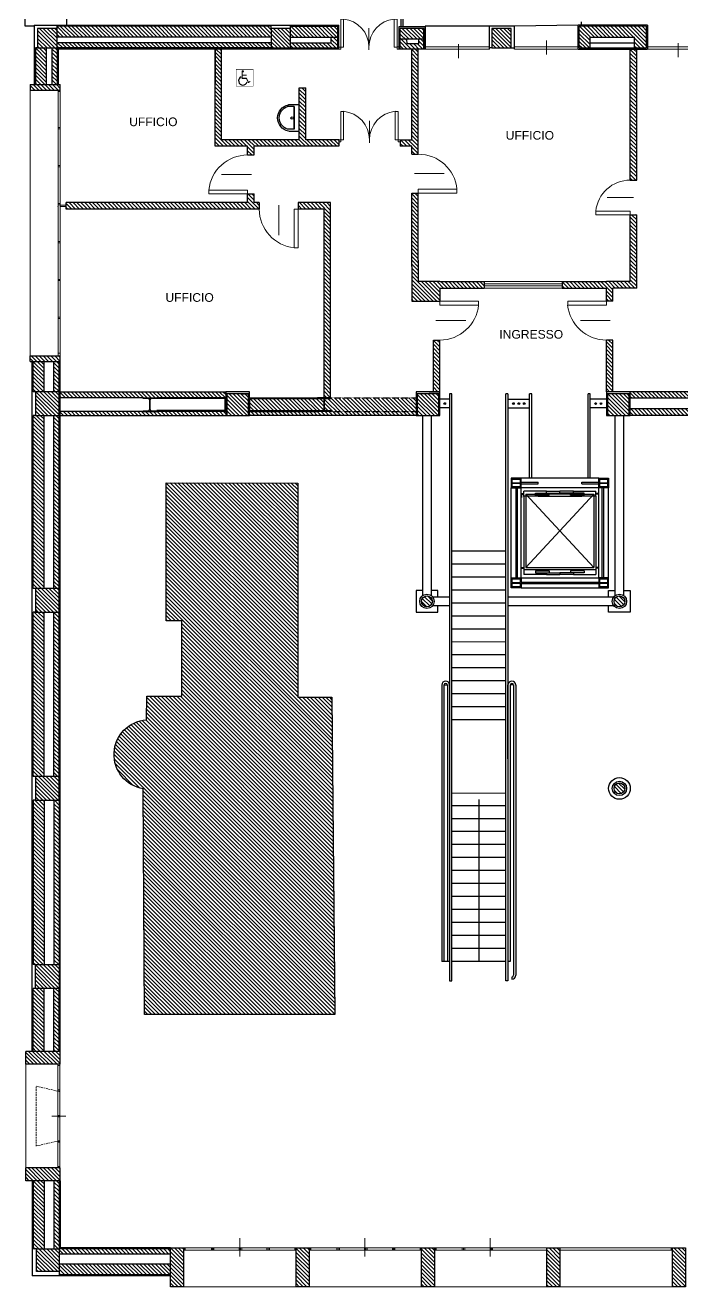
# Model space of a CAD drawing. Header units: millimetres. Extents: x 1559 to 64046, y 1991 to 89352.
# Drawn here: x 1559 to 30999, y 1991 to 58591 of the extents above; entities that cross this region are included whole.
import ezdxf

# ---------------------------------------------------------------- set-up
doc = ezdxf.new("R2010")
doc.units = ezdxf.units.MM
for name, pattern in [('DASHED', [0.75, 0.5, -0.25]), ('HIDDEN', [0.375, 0.25, -0.125]), ('TRATTEGGIATA', [0.75, 0.5, -0.25])]:
    doc.linetypes.add(name, pattern=pattern)
for name, color, linetype in [('ARREDI', 8, 'Continuous'), ('PIANTA', 7, 'Continuous'), ('RETINI', 8, 'Continuous'), ('SCALE_ASCENSORI', 2, 'Continuous'), ('TESTO', 7, 'Continuous')]:
    doc.layers.add(name, color=color, linetype=linetype)
doc.layers.add('infissi', color=4, linetype='Continuous', lineweight=13)
doc.styles.get("Standard").update_dxf_attribs({"font": 'Arial.ttf'})

# ---------------------------------------------------------------- blocks, each defined once
blk = doc.blocks.new('PORTA')
at = {"layer": 'infissi'}
for p, q in [((-5427.1, 11431.3), (-5427.1, 11392.9)), ((-5477.1, 11426.3), (-5477.1, 11376.6)), ((-5472.1, 11426.3), (-5477.1, 11426.3)), ((-5472.1, 11426.3), (-5472.1, 11376.6)), ((-5382.1, 11426.3), (-5382.1, 11376.6)), ((-5377.1, 11426.3), (-5382.1, 11426.3)), ((-5377.1, 11426.3), (-5377.1, 11376.6)), ((-5472.1, 11376.6), (-5477.1, 11376.6)), ((-5382.1, 11376.6), (-5377.1, 11376.6))]:
    blk.add_line(p, q, dxfattribs=at)
for centre, start, end in [((-5477.1, 11426.3), 275.7392, 360), ((-5377.1, 11426.3), 180, 264.2608)]:
    blk.add_arc(centre, 50, start, end, dxfattribs=at)
blk = doc.blocks.new('porta_1')
at = {"layer": 'infissi'}
for p, q in [((-12578.2, 17272.4), (-12578.2, 17364.9)), ((-12578.2, 17364.9), (-12568.9, 17364.9)), ((-12568.9, 17272.4), (-12568.9, 17364.9)), ((-12615.4, 17263.1), (-12615.4, 17334.5)), ((-12578.2, 17272.4), (-12568.9, 17272.4))]:
    blk.add_line(p, q, dxfattribs=at)
blk.add_arc((-12568.9, 17272.4), 93, 95.7392, 180, dxfattribs=at)
blk = doc.blocks.new('1')
at = {"layer": 'ARREDI', "const_width": 19}
blk.add_lwpolyline([(-397947, -506452), (-397947, -505696), (-398705, -505696), (-398705, -506452)], close=True, dxfattribs=at)
at = {"layer": 'ARREDI', "const_width": 47.5}
for points in [[(-398439, -505795), (-398439, -506101), (-398249, -506101), (-398158, -506289), (-398073, -506233)], [(-398411, -505964), (-398232, -505964)]]:
    blk.add_lwpolyline(points, dxfattribs=at)
at = {"layer": 'ARREDI', "const_width": 50.7}
blk.add_lwpolyline([(-398437, -505789, 1), (-398386, -505789, 1)], format="xyb", close=True, dxfattribs=at)
at = {"layer": 'ARREDI'}
blk.add_arc((-398404, -506212), 194, 116.1997, 345.0088, dxfattribs=at)

msp = doc.modelspace()

# ---------------------------------------------------------------- hatches: boundary and pattern name
at = {"layer": 'PIANTA'}
h = msp.add_hatch(dxfattribs=at)
h.set_pattern_fill('ANSI31', color=9, scale=990, angle=-90, style=0)
h.set_pattern_definition([(315, (241852.04, 756656.8), (87.504464, 87.504464), [])])
edge = h.paths.add_edge_path()
edge.add_line((15438, 14204), (6906, 14204))
edge.add_line((6906, 14204), (6854, 24337))
edge.add_arc((7097, 25874), 1556, 93.7519, 261.0406, ccw=False)
edge.add_line((6995, 27427), (7007, 28482))
edge.add_line((7007, 28482), (8582, 28482))
edge.add_line((8582, 28482), (8582, 31867))
edge.add_line((8582, 31867), (7884, 31867))
edge.add_line((7884, 31867), (7884, 33258))
edge.add_line((7884, 33258), (7884, 38056))
edge.add_line((7884, 38056), (13781, 38048))
edge.add_line((13781, 38048), (13781, 28443))
edge.add_line((13781, 28443), (15313, 28443))
edge.add_line((15313, 28443), (15438, 14204))
at = {"layer": 'RETINI'}
h = msp.add_hatch(dxfattribs=at)
h.set_pattern_fill('ANSI31', color=256, scale=990, angle=270, style=0)
h.set_pattern_definition([(315, (241852.04, 756656.8), (87.504464, 87.504464), [])])
edge = h.paths.add_edge_path()
edge.add_arc((28205, 32742), 244, 0, 360)
edge = h.paths.add_edge_path()
edge.add_arc((19572, 32742), 244, 0, 360)
edge = h.paths.add_edge_path()
edge.add_arc((28205, 24350), 244, 0, 360)
h.paths.add_polyline_path([(37953, 8151), (36110, 8151), (36110, 7569), (37953, 7569)])
h.paths.add_polyline_path([(37371, 3155), (37953, 3155), (37953, 3737), (36110, 3737), (36110, 1991), (36789, 1991), (36789, 2573), (37371, 2573)])
h.paths.add_polyline_path([(31163, 3737), (30581, 3737), (30581, 1991), (31163, 1991)])
h.paths.add_polyline_path([(25537, 3737), (24955, 3737), (24955, 1991), (25537, 1991)])
h.paths.add_polyline_path([(19911, 3737), (19329, 3737), (19329, 1991), (19911, 1991)])
h.paths.add_polyline_path([(14285, 3737), (13703, 3737), (13703, 1991), (13752, 1991), (14285, 1991)])
h.paths.add_polyline_path([(8659, 3737), (8077, 3737), (8077, 1991), (8659, 1991)])
h.paths.add_polyline_path([(8077, 3687), (3080, 3687), (3080, 3454), (8077, 3454)])
h.paths.add_polyline_path([(8077, 3008), (3080, 3008), (3080, 2669), (3080, 2523), (8077, 2523)])
h.paths.add_polyline_path([(3080, 3687), (2062, 3687), (2062, 2669), (3080, 2669), (3080, 2670)])
h.paths.add_polyline_path([(2401, 6744), (1916, 6744), (1916, 3687), (2062, 3687), (2062, 3687), (2401, 3687)])
h.paths.add_polyline_path([(3080, 6744), (2847, 6744), (2847, 3687), (3080, 3687)])
h.paths.add_polyline_path([(3130, 7326), (1578, 7326), (1578, 6744), (3130, 6744)])
h.paths.add_polyline_path([(3080, 24883), (2013, 24883), (2013, 23816), (3080, 23816)])
h.paths.add_polyline_path([(2401, 23816), (2013, 23816), (1916, 23816), (1916, 16444), (2013, 16444), (2401, 16444)])
h.paths.add_polyline_path([(3080, 23816), (2847, 23816), (2847, 16444), (3080, 16444)])
h.paths.add_polyline_path([(3080, 16444), (2013, 16444), (2013, 15377), (3080, 15377)])
h.paths.add_polyline_path([(2401, 15377), (2013, 15377), (1916, 15377), (1916, 12553), (2401, 12553)])
h.paths.add_polyline_path([(3080, 15377), (2847, 15377), (2847, 12553), (3080, 12553)])
h.paths.add_polyline_path([(3130, 12553), (1578, 12553), (1578, 11983), (1578, 11971), (3130, 11971)])
h.paths.add_polyline_path([(3080, 33322), (2013, 33322), (2013, 32255), (3080, 32255)])
h.paths.add_polyline_path([(2401, 32255), (2013, 32255), (1916, 32255), (1916, 24883), (2013, 24883), (2401, 24883)])
h.paths.add_polyline_path([(3080, 32255), (2847, 32255), (2847, 24883), (3080, 24883)])
h.paths.add_polyline_path([(3080, 43503), (2847, 43503), (2847, 42149), (3080, 42149)])
h.paths.add_polyline_path([(3130, 43755), (1772, 43755), (1772, 43503), (3130, 43503)])
h.paths.add_polyline_path([(2400, 43503), (1915, 43503), (1916, 42149), (2013, 42149), (2401, 42149)])
h.paths.add_polyline_path([(3080, 42149), (2013, 42149), (2013, 41082), (3080, 41082)])
h.paths.add_polyline_path([(2401, 41082), (2013, 41082), (1916, 41082), (1916, 33322), (2013, 33322), (2401, 33322)])
h.paths.add_polyline_path([(3080, 41082), (2847, 41082), (2847, 33322), (3080, 33322)])
h.paths.add_polyline_path([(11569, 42052), (11278, 42052), (10599, 42052), (10599, 41082), (11569, 41082)])
h.paths.add_polyline_path([(20105, 42052), (19135, 42052), (19135, 41082), (20105, 41082)])
edge = h.paths.add_edge_path()
edge.add_line((19085, 41878), (15279, 41878))
edge.add_line((15279, 41878), (15279, 41838))
edge.add_line((15279, 41838), (15036, 41838))
edge.add_arc((15036, 41782), 55.9, 90, 180)
edge.add_line((14980, 41782), (14980, 41352))
edge.add_arc((15036, 41352), 55.9, 180, 270)
edge.add_line((15036, 41296), (15279, 41296))
edge.add_line((15279, 41296), (15279, 41257))
edge.add_line((15279, 41257), (19085, 41257))
edge.add_line((19085, 41257), (19085, 41878))
edge = h.paths.add_edge_path()
edge.add_arc((14902, 41782), 55.9, 0, 90)
edge.add_line((14902, 41838), (14659, 41838))
edge.add_line((14659, 41838), (14659, 41838))
edge.add_line((14659, 41838), (11616, 41838))
edge.add_line((11616, 41838), (11616, 41298))
edge.add_line((11616, 41298), (14659, 41298))
edge.add_line((14659, 41298), (14659, 41296))
edge.add_line((14659, 41296), (14902, 41296))
edge.add_arc((14902, 41352), 55.9, 270, 360)
edge.add_line((14958, 41352), (14958, 41782))
h.paths.add_polyline_path([(19085, 41257), (15279, 41257), (14659, 41257), (11616, 41257), (11616, 41082), (19085, 41082)])
h.paths.add_polyline_path([(10549, 41257), (7461, 41257), (6840, 41257), (3128, 41257), (3128, 41082), (10549, 41082)])
h.paths.add_polyline_path([(10549, 42149), (3128, 42149), (3128, 41878), (6840, 41878), (7461, 41878), (7461, 41878), (10549, 41878)])
edge = h.paths.add_edge_path()
edge.add_line((20152, 44468), (19926, 44468))
edge.add_arc((19602, 45241), 839, 288.0011, 292.7505, ccw=False)
edge.add_line((19861, 44443), (19861, 42149))
edge.add_line((19861, 42149), (20152, 42149))
edge.add_line((20152, 42149), (20152, 44468))
h.paths.add_polyline_path([(15255, 50633), (13800, 50633), (13800, 50342), (14964, 50342), (14964, 41878), (15255, 41878)])
h.paths.add_polyline_path([(22140, 47087), (20152, 47087), (19182, 47087), (19182, 48057), (19182, 51060), (18891, 51060), (18891, 47766), (18891, 46214), (20152, 46214), (20152, 46796), (22140, 46796)])
h.paths.add_polyline_path([(4886, 50633), (3400, 50633), (3400, 50342), (4886, 50342)])
h.paths.add_polyline_path([(12054, 50633), (11820, 50633), (11820, 51023), (11529, 51023), (11529, 50633), (10012, 50633), (9721, 50633), (4886, 50633), (4886, 50342), (12054, 50342)])
h.paths.add_polyline_path([(27912, 44468), (27621, 44468), (27621, 42149), (27912, 42149)])
h.paths.add_polyline_path([(28979, 50090), (28688, 50090), (28688, 47087), (27621, 47087), (25632, 47087), (25632, 46796), (27621, 46796), (27621, 46214), (27912, 46214), (27912, 46796), (28979, 46796)])
h.paths.add_polyline_path([(28979, 57524), (28688, 57524), (28688, 51642), (28979, 51642)])
h.paths.add_polyline_path([(19182, 57523), (18891, 57523), (18891, 53450), (18373, 53450), (18373, 53159), (18891, 53159), (18891, 52806), (19182, 52806)])
h.paths.add_polyline_path([(10365, 57524), (10074, 57524), (10074, 55928), (10074, 53159), (11529, 53159), (11529, 52769), (11820, 52769), (11820, 53159), (15618, 53159), (15618, 53450), (14138, 53450), (14138, 55778), (13847, 55778), (13847, 55297), (13847, 53450), (10365, 53450)])
h.paths.add_polyline_path([(3130, 55928), (1772, 55928), (1772, 55675), (3130, 55675)])
h.paths.add_polyline_path([(15570, 58542), (13459, 58542), (13459, 58445), (13459, 58057), (15570, 58057)])
h.paths.add_polyline_path([(19437, 58445), (18373, 58445), (18373, 57960), (19437, 57960)])
h.paths.add_polyline_path([(19437, 57960), (19204, 57960), (19204, 57756), (18664, 57756), (18663, 57960), (18373, 57960), (18373, 57523), (19437, 57523)])
h.paths.add_polyline_path([(15570, 58057), (15279, 58057), (15279, 57805), (13459, 57805), (13459, 57572), (15570, 57572)])
h.paths.add_polyline_path([(13459, 58445), (12586, 58445), (12586, 57572), (13459, 57572)])
h.paths.add_polyline_path([(12586, 58445), (12586, 58542), (2983, 58541), (2983, 58445), (2983, 58056), (12586, 58057)])
h.paths.add_polyline_path([(12586, 57805), (2983, 57805), (2983, 57572), (12586, 57572)])
h.paths.add_polyline_path([(2983, 58445), (2110, 58445), (2110, 57572), (2983, 57572)])
h.paths.add_polyline_path([(2498, 57572), (2110, 57572), (2013, 57572), (2015, 55928), (2500, 55928)])
h.paths.add_polyline_path([(2983, 57572), (2750, 57572), (2750, 55928), (2983, 55928)])
h.paths.add_polyline_path([(29417, 58542), (26404, 58542), (26404, 57572), (26889, 57572), (26889, 58057), (28882, 58057), (28882, 57572), (29417, 57572)])
h.paths.add_polyline_path([(23353, 58445), (22480, 58445), (22480, 57572), (23353, 57572)])
h.paths.add_polyline_path([(33247, 58445), (32374, 58445), (32374, 57572), (33247, 57572)])
h.paths.add_polyline_path([(63511, 24786), (62638, 24786), (62638, 23913), (63511, 23913)])
h.paths.add_polyline_path([(63511, 33225), (62638, 33225), (62638, 32352), (63511, 32352)])
h.paths.add_polyline_path([(63608, 32352), (63511, 32352), (63123, 32352), (63123, 24786), (63511, 24786), (63608, 24786)])
h.paths.add_polyline_path([(62871, 32352), (62638, 32352), (62638, 24786), (62871, 24786)])
h.paths.add_polyline_path([(63511, 42052), (62638, 42052), (62638, 41179), (63511, 41179)])
h.paths.add_polyline_path([(63608, 41179), (63511, 41179), (63123, 41179), (63123, 33225), (63511, 33225), (63608, 33225)])
h.paths.add_polyline_path([(62871, 41179), (62638, 41179), (62638, 33225), (62871, 33225)])
h.paths.add_polyline_path([(62871, 50006), (62638, 50006), (62638, 42052), (62871, 42052)])
h.paths.add_polyline_path([(62638, 57805), (53617, 57805), (53617, 57572), (62638, 57572)])
h.paths.add_polyline_path([(63511, 58445), (62638, 58445), (62638, 57572), (63511, 57572)])
h.paths.add_polyline_path([(63608, 57572), (63511, 57572), (63123, 57572), (63123, 50879), (63511, 50879), (63608, 50879)])
h.paths.add_polyline_path([(62871, 57572), (62638, 57572), (62638, 50879), (62871, 50879)])
h.paths.add_polyline_path([(63511, 50879), (62638, 50879), (62638, 50006), (63511, 50006)])
h.paths.add_polyline_path([(63608, 50006), (63511, 50006), (63123, 50006), (63123, 42052), (63511, 42052), (63608, 42052)])
h.paths.add_polyline_path([(37127, 57524), (36894, 57524), (36894, 56936), (36487, 56936), (36487, 57524), (36254, 57524), (36254, 56742), (37127, 56742)])
h.paths.add_polyline_path([(42850, 58445), (42850, 58542), (36254, 58542), (36254, 57572), (36739, 57572), (36739, 58057), (42850, 58057)])
h.paths.add_polyline_path([(42850, 57805), (36739, 57805), (36739, 57572), (42850, 57572)], flags=17)
h.paths.add_polyline_path([(43723, 58445), (42850, 58445), (42850, 57572), (43723, 57572)])
h.paths.add_polyline_path([(52744, 58445), (52744, 58542), (43723, 58542), (43723, 58445), (43723, 58057), (52744, 58057)])
h.paths.add_polyline_path([(52744, 57805), (43723, 57805), (43723, 57572), (52744, 57572)])
h.paths.add_polyline_path([(53617, 58445), (52744, 58445), (52744, 57572), (53617, 57572)])
h.paths.add_polyline_path([(62638, 58445), (62638, 58542), (53617, 58542), (53617, 58445), (53617, 58057), (62638, 58057)])
h.paths.add_polyline_path([(36981, 56742), (36254, 56742), (36254, 53826), (36254, 50879), (36981, 50879), (36981, 51025), (36981, 53569), (36981, 53715), (36981, 53860), (36981, 54006)])
h.paths.add_polyline_path([(36981, 49230), (36254, 49230), (36254, 43367), (36981, 43367), (36981, 43512)])
h.paths.add_polyline_path([(37127, 50879), (36254, 50879), (36254, 50006), (37127, 50006)])
h.paths.add_polyline_path([(37127, 50006), (36894, 50006), (36894, 49424), (36487, 49424), (36487, 50006), (36254, 50006), (36254, 49230), (37127, 49230)])
h.paths.add_polyline_path([(37127, 42052), (36254, 42052), (36254, 41179), (37127, 41179)])
h.paths.add_polyline_path([(36487, 43173), (36894, 43173), (36894, 42052), (37127, 42052), (37127, 43367), (36981, 43367), (36254, 43367), (36254, 42052), (36487, 42052)])
h.paths.add_polyline_path([(37127, 41179), (36894, 41179), (36894, 33225), (37127, 33225)])
h.paths.add_polyline_path([(36545, 41179), (36254, 41179), (36254, 33225), (36545, 33225)])
h.paths.add_polyline_path([(36254, 41179), (36254, 41373), (28688, 41373), (28688, 41082), (36254, 41082)])
h.paths.add_polyline_path([(36254, 42052), (36254, 42149), (32762, 42149), (28688, 42149), (28688, 41858), (36254, 41858)])
h.paths.add_polyline_path([(28641, 42052), (27671, 42052), (27671, 41082), (28641, 41082)])
h.paths.add_polyline_path([(36545, 23913), (36254, 23913), (36254, 16444), (36545, 16444)])
h.paths.add_polyline_path([(37127, 23913), (36894, 23913), (36894, 16444), (37127, 16444)])
h.paths.add_polyline_path([(37224, 16444), (36157, 16444), (36157, 15377), (37224, 15377)])
h.paths.add_polyline_path([(37127, 24786), (36254, 24786), (36254, 23913), (37127, 23913)])
h.paths.add_polyline_path([(37127, 32352), (36894, 32352), (36894, 24786), (37127, 24786)])
h.paths.add_polyline_path([(36545, 32352), (36254, 32352), (36254, 24786), (36545, 24786)])
h.paths.add_polyline_path([(37127, 33225), (36254, 33225), (36254, 32352), (37127, 32352)])
h.paths.add_polyline_path([(37224, 15377), (36739, 15377), (36739, 12564), (37224, 12564)])
h.paths.add_polyline_path([(36390, 15377), (36157, 15377), (36157, 12564), (36390, 12564)])
h.paths.add_polyline_path([(62638, 15833), (55169, 15833), (55169, 15445), (55169, 15348), (62638, 15348), (62638, 15445)])
h.paths.add_polyline_path([(62638, 16318), (55169, 16318), (55169, 16085), (62638, 16085)])
h.paths.add_polyline_path([(63511, 16318), (62638, 16318), (62638, 15445), (63511, 15445)])
h.paths.add_polyline_path([(63608, 23913), (63511, 23913), (63123, 23913), (63123, 16318), (63511, 16318), (63608, 16318)])
h.paths.add_polyline_path([(62871, 23913), (62638, 23913), (62638, 16318), (62871, 16318)])
h.paths.add_polyline_path([(45469, 16318), (44596, 16318), (44596, 15445), (45469, 15445)])
h.paths.add_polyline_path([(44596, 15833), (37224, 15833), (37224, 15377), (37224, 15348), (44596, 15348), (44596, 15445)])
h.paths.add_polyline_path([(44596, 16318), (37224, 16318), (37224, 16085), (44596, 16085)])
h.paths.add_polyline_path([(54296, 16318), (45469, 16318), (45469, 16085), (54296, 16085)])
h.paths.add_polyline_path([(54296, 15833), (45469, 15833), (45469, 15445), (45469, 15348), (54296, 15348), (54296, 15445)])
h.paths.add_polyline_path([(55169, 16318), (54296, 16318), (54296, 15445), (55169, 15445)])
h.paths.add_polyline_path([(37953, 11982), (37953, 12564), (36110, 12564), (36110, 11982)])

# ---------------------------------------------------------------- linework, layer by layer
at = {"layer": 'ARREDI'}
for p, q in [((13615, 54942), (13324, 54942)), ((13847, 55018), (13362, 55018)), ((13615, 53927), (13615, 54942)), ((13615, 54942), (13615, 53927)), ((13847, 53844), (13847, 55018)), ((13615, 53927), (13324, 53927)), ((13615, 53927), (13324, 53927)), ((13375, 53844), (13847, 53844)), ((19378, 41082), (19378, 32999)), ((19766, 41082), (19766, 32999)), ((28011, 32999), (28011, 41082)), ((28399, 32999), (28399, 41082)), ((20588, 32936), (19829, 32936)), ((27948, 32936), (23207, 32936)), ((20588, 32548), (19829, 32548)), ((27948, 32548), (23207, 32548))]:
    msp.add_line(p, q, dxfattribs=at)
for points in [[(19378, 33227), (19087, 33227), (19087, 32257), (20057, 32257), (20057, 32548)], [(20057, 32936), (20057, 33227), (19766, 33227)], [(28399, 33227), (28690, 33227), (28690, 32257), (27720, 32257), (27720, 32548)], [(27720, 32936), (27720, 33227), (28011, 33227)]]:
    msp.add_lwpolyline(points, dxfattribs=at)
at = {"layer": 'ARREDI', "extrusion": (0, 0, -1)}
for centre, major_axis, start_param, end_param in [((13474, 54431), (597, 0), 1.759941, 4.523172), ((13478, 54435), (531, 0), 1.867071, 4.416062), ((13529, 54435), (53.4, 0), 1.57123, 7.854415)]:
    msp.add_ellipse(centre, major_axis=major_axis, ratio=1, start_param=start_param, end_param=end_param, dxfattribs=at)
at = {"layer": 'infissi'}
for p, q in [((20984, 57745), (20984, 57109)), ((24937, 57913), (24937, 57278)), ((30836, 57793), (30836, 57158)), ((15618, 57614), (15708, 57614)), ((15618, 57524), (15708, 57524)), ((15708, 57614), (15708, 57524)), ((18230, 57523), (18230, 57620)), ((18230, 57620), (18324, 57620)), ((18230, 57523), (18327, 57523)), ((19486, 57620), (22385, 57620)), ((19486, 57523), (22385, 57523)), ((23500, 57621), (26356, 57621)), ((23500, 57524), (26356, 57524)), ((32325, 57621), (29488, 57621)), ((32325, 57524), (29488, 57524)), ((1772, 43755), (1772, 55675)), ((1772, 43755), (1772, 55675)), ((3033, 43755), (3033, 55675)), ((3033, 55675), (3130, 55675)), ((3033, 55617), (3130, 55617)), ((3130, 43770), (3130, 55675)), ((3130, 43755), (3130, 55675)), ((3033, 54002), (3130, 54002)), ((3033, 53943), (3130, 53943)), ((15618, 53450), (15708, 53450)), ((15618, 53360), (15708, 53360)), ((15708, 53450), (15708, 53360)), ((18279, 53450), (18373, 53450)), ((18279, 53450), (18279, 53353)), ((18279, 53353), (18373, 53353)), ((3033, 52299), (3130, 52299)), ((3033, 52240), (3130, 52240)), ((3033, 50596), (3130, 50596)), ((3033, 50538), (3130, 50538)), ((3130, 50515), (3400, 50515)), ((3130, 50457), (3400, 50457)), ((3033, 48893), (3130, 48893)), ((3033, 48835), (3130, 48835)), ((3033, 47190), (3130, 47190)), ((3033, 47132), (3130, 47132)), ((25632, 47087), (22140, 47087)), ((25632, 46990), (22140, 46990)), ((22140, 46893), (25632, 46893)), ((22140, 46796), (25632, 46796)), ((3033, 45487), (3130, 45487)), ((3033, 45429), (3130, 45429)), ((3130, 43871), (3033, 43871)), ((1578, 7326), (1578, 11982)), ((3020, 7326), (3020, 11971)), ((3117, 11912), (3020, 11912)), ((3117, 7326), (3117, 11971)), ((3020, 10824), (3117, 10824)), ((3020, 10766), (3117, 10766)), ((2748, 9648), (3384, 9648)), ((3020, 9677), (3117, 9677)), ((3020, 9619), (3117, 9619)), ((3020, 8531), (3117, 8531)), ((3020, 8473), (3117, 8473)), ((3020, 7384), (3117, 7384)), ((11187, 3351), (11187, 4179)), ((16789, 3351), (16789, 4179)), ((22415, 3351), (22415, 4179)), ((19329, 3737), (8659, 3737)), ((13703, 3640), (8659, 3640)), ((8717, 3640), (8717, 3737)), ((8732, 3640), (8732, 3737)), ((11152, 3640), (11152, 3737)), ((11207, 3640), (11207, 3737)), ((11265, 3640), (11265, 3737)), ((13645, 3640), (13645, 3737)), ((13645, 3640), (13645, 3737)), ((19329, 3640), (14285, 3640)), ((14343, 3640), (14343, 3737)), ((14366, 3640), (14366, 3737)), ((16778, 3640), (16778, 3737)), ((16833, 3640), (16833, 3737)), ((16836, 3640), (16836, 3737)), ((16891, 3640), (16891, 3737)), ((19271, 3640), (19271, 3737)), ((19271, 3640), (19271, 3737)), ((24955, 3737), (19911, 3737)), ((24955, 3640), (19911, 3640)), ((19969, 3640), (19969, 3737)), ((19985, 3640), (19985, 3737)), ((22404, 3640), (22404, 3737)), ((22459, 3640), (22459, 3737)), ((22462, 3640), (22462, 3737)), ((22517, 3640), (22517, 3737)), ((30581, 3737), (25537, 3737)), ((30581, 3640), (25537, 3640)), ((30523, 3640), (30523, 3737)), ((30523, 3640), (30523, 3737)), ((13752, 1991), (8659, 1991)), ((13752, 1991), (8659, 1991)), ((19329, 1991), (14237, 1991)), ((19329, 1991), (14237, 1991)), ((24955, 1991), (19911, 1991)), ((24955, 1991), (19911, 1991)), ((30581, 1991), (25537, 1991)), ((30581, 1991), (25537, 1991))]:
    msp.add_line(p, q, dxfattribs=at)
at = {"layer": 'infissi', "linetype": 'HIDDEN', "ltscale": 300}
for p, q in [((3117, 10743), (2050, 10991)), ((2050, 8306), (2050, 10969)), ((3117, 8554), (2050, 8306))]:
    msp.add_line(p, q, dxfattribs=at)
at = {"layer": 'infissi', "ltscale": 500}
for p, q in [((9906, 3640), (9906, 3737)), ((9960, 3640), (9960, 3737)), ((9964, 3640), (9964, 3737)), ((10018, 3640), (10018, 3737)), ((12398, 3640), (12398, 3737)), ((12453, 3640), (12453, 3737)), ((12457, 3640), (12457, 3737)), ((12511, 3640), (12511, 3737)), ((15532, 3640), (15532, 3737)), ((15586, 3640), (15586, 3737)), ((15590, 3640), (15590, 3737)), ((15644, 3640), (15644, 3737)), ((18024, 3640), (18024, 3737)), ((18079, 3640), (18079, 3737)), ((18083, 3640), (18083, 3737)), ((18137, 3640), (18137, 3737)), ((21158, 3640), (21158, 3737)), ((21212, 3640), (21212, 3737)), ((21216, 3640), (21216, 3737)), ((21270, 3640), (21270, 3737))]:
    msp.add_line(p, q, dxfattribs=at)
at = {"layer": 'infissi', "color": 6, "linetype": 'TRATTEGGIATA'}
msp.add_point((3033, 50459), dxfattribs=at)
at = {"layer": 'PIANTA', "color": 8}
for p, q in [((1559, 58542), (1559, 82020)), ((3396, 81541), (3402, 58542)), ((1966, 58542), (1559, 58542)), ((22385, 58542), (19486, 58542)), ((26356, 58591), (23500, 58542)), ((26486, 58736), (26486, 58591))]:
    msp.add_line(p, q, dxfattribs=at)
at = {"layer": 'PIANTA'}
for p, q in [((18413, 58541), (18413, 61872)), ((18510, 58541), (18510, 61872)), ((11608, 41878), (11608, 41257))]:
    msp.add_line(p, q, dxfattribs=at)
at = {"layer": 'PIANTA', "color": 0}
for p, q in [((1966, 58592), (1966, 55928)), ((1966, 58592), (15618, 58591)), ((12586, 58542), (2983, 58541)), ((2983, 58445), (2983, 58542)), ((12586, 58445), (12586, 58542)), ((13459, 58445), (13459, 58542)), ((13459, 58542), (15570, 58542)), ((15570, 57572), (15570, 58542)), ((15618, 57524), (15618, 58591)), ((18324, 57523), (18324, 58541)), ((18324, 58541), (19486, 58541)), ((19437, 58445), (18373, 58445)), ((18373, 57523), (18373, 58445)), ((19437, 57523), (19437, 58445)), ((19486, 57523), (19486, 58542)), ((19486, 58541), (19486, 57523)), ((23500, 58542), (22385, 58542)), ((22385, 57524), (22385, 58542)), ((23500, 57524), (23500, 58542)), ((26356, 57524), (26356, 58591)), ((29470, 58591), (26356, 58591)), ((29417, 58542), (26404, 58542)), ((26404, 57572), (26404, 58542)), ((29417, 57572), (29417, 58542)), ((29470, 58591), (29470, 57524)), ((12586, 58057), (2983, 58056)), ((12586, 57805), (2983, 57805)), ((13459, 58057), (15570, 58057)), ((13459, 57805), (15279, 57805)), ((15279, 57805), (15279, 58057)), ((19437, 57960), (18373, 57960)), ((18663, 57960), (18664, 57756)), ((19204, 57756), (18664, 57756)), ((19204, 57756), (19204, 57960)), ((26889, 58057), (28882, 58057)), ((26889, 57572), (26889, 58057)), ((26889, 57805), (28882, 57805)), ((28882, 57572), (28882, 58057)), ((2110, 57572), (2013, 57572)), ((2013, 57572), (2015, 55928)), ((2498, 57573), (2500, 55928)), ((2750, 57572), (2750, 55928)), ((12586, 57572), (2983, 57572)), ((2983, 57572), (2983, 55928)), ((3031, 57524), (3031, 55928)), ((15618, 57524), (3031, 57524)), ((10074, 57524), (10074, 55928)), ((10074, 53159), (10074, 57509)), ((10365, 53450), (10365, 57524)), ((13459, 57572), (15570, 57572)), ((19486, 57523), (18324, 57523)), ((18891, 53450), (18891, 57524)), ((19182, 52806), (19182, 57524)), ((22480, 57572), (22385, 57572)), ((23345, 57572), (23500, 57572)), ((26356, 57524), (29470, 57524)), ((26404, 57572), (29417, 57572)), ((28688, 51642), (28688, 57524)), ((28979, 51642), (28979, 57524)), ((1772, 55928), (3130, 55928)), ((1772, 55928), (1772, 55675)), ((1772, 55675), (3130, 55675)), ((3130, 55675), (3130, 55928)), ((13847, 55778), (14138, 55778)), ((13847, 55297), (13847, 55778)), ((14138, 53450), (14138, 55778)), ((13847, 53450), (13847, 55297)), ((13847, 53450), (10365, 53450)), ((15618, 53450), (14138, 53450)), ((15618, 53450), (15618, 53159)), ((18373, 53450), (18373, 53159)), ((18373, 53450), (18891, 53450)), ((11529, 53159), (10074, 53159)), ((11529, 52769), (11529, 53159)), ((11529, 52769), (11820, 52769)), ((15618, 53159), (11820, 53159)), ((11820, 52769), (11820, 53159)), ((18891, 53159), (18373, 53159)), ((18891, 52806), (18891, 53159)), ((18891, 52806), (19182, 52806)), ((28688, 51642), (28979, 51642)), ((11529, 50633), (11529, 51023)), ((11529, 50633), (11529, 51023)), ((11529, 51023), (11820, 51023)), ((11820, 50633), (11820, 51023)), ((18891, 47766), (18891, 51060)), ((18891, 51060), (19182, 51060)), ((19182, 48057), (19182, 51060)), ((3400, 50342), (3400, 50633)), ((9721, 50633), (3400, 50633)), ((10012, 50633), (9721, 50633)), ((11529, 50633), (10012, 50633)), ((12054, 50633), (11820, 50633)), ((12054, 50633), (12054, 50342)), ((15255, 50633), (13800, 50633)), ((13800, 50633), (13800, 50342)), ((15255, 41878), (15255, 50633)), ((12054, 50342), (3400, 50342)), ((14964, 50342), (13800, 50342)), ((14964, 41878), (14964, 50342)), ((28688, 47087), (28688, 50090)), ((28688, 47087), (28688, 50090)), ((28688, 50090), (28979, 50090)), ((28979, 46796), (28979, 50090)), ((18891, 47766), (18891, 46214)), ((19182, 48057), (19182, 47087)), ((20152, 47087), (19182, 47087)), ((20152, 47087), (22140, 47087)), ((22140, 47087), (22140, 46796)), ((25632, 47087), (25632, 46796)), ((25632, 47087), (27621, 47087)), ((28688, 47087), (27621, 47087)), ((20152, 46796), (20152, 46214)), ((20152, 46796), (22140, 46796)), ((25632, 46796), (27621, 46796)), ((27621, 46214), (27621, 46796)), ((28979, 46796), (27912, 46796)), ((27912, 46214), (27912, 46796)), ((18891, 46214), (20152, 46214)), ((27912, 46214), (27621, 46214)), ((19861, 42149), (19861, 44468)), ((19861, 44468), (20152, 44468)), ((20152, 42149), (20152, 44468)), ((27621, 42149), (27621, 44468)), ((27912, 42149), (27912, 44468)), ((1772, 43503), (1772, 43755)), ((1772, 43755), (3130, 43755)), ((3130, 43503), (3130, 43755)), ((1772, 43503), (3130, 43503)), ((1867, 12553), (1867, 43503)), ((1916, 42149), (1915, 43503)), ((2401, 42149), (2400, 43503)), ((2847, 42149), (2847, 43503)), ((3080, 42149), (3080, 43503)), ((3128, 12553), (3128, 43503)), ((2013, 42149), (1916, 42149)), ((3080, 42149), (10549, 42149)), ((11278, 42052), (11569, 42052)), ((19675, 42149), (19911, 42149)), ((19675, 42149), (20105, 42149)), ((32762, 42149), (28688, 42149)), ((6840, 41878), (3130, 41878)), ((6840, 41878), (7461, 41878)), ((6840, 41838), (6840, 41878)), ((7083, 41838), (6840, 41838)), ((7139, 41352), (7139, 41782)), ((7162, 41352), (7162, 41782)), ((7461, 41838), (7218, 41838)), ((10551, 41878), (7461, 41878)), ((7461, 41838), (7461, 41878)), ((10551, 41838), (7461, 41838)), ((10512, 41878), (10512, 41257)), ((11569, 41878), (14659, 41878)), ((11569, 41838), (14659, 41838)), ((36254, 41858), (28688, 41858)), ((36254, 41373), (28688, 41373)), ((1916, 33322), (1916, 41082)), ((2013, 41082), (1916, 41082)), ((2401, 33322), (2401, 41082)), ((2847, 33322), (2847, 41082)), ((3080, 33322), (3080, 41082)), ((3080, 41082), (10549, 41082)), ((6840, 41257), (3130, 41257)), ((6840, 41296), (7083, 41296)), ((6840, 41257), (6840, 41296)), ((6840, 41257), (7461, 41257)), ((7218, 41296), (7461, 41296)), ((10551, 41298), (7461, 41298)), ((7461, 41257), (7461, 41296)), ((10551, 41257), (7461, 41257)), ((11569, 41298), (14659, 41298)), ((11569, 41257), (14659, 41257)), ((19085, 41082), (11616, 41082)), ((36254, 41082), (28688, 41082)), ((2013, 33322), (1916, 33322)), ((2013, 32255), (1916, 32255)), ((1916, 24883), (1916, 32255)), ((2401, 24883), (2401, 32255)), ((2847, 24883), (2847, 32255)), ((3080, 24883), (3080, 32255)), ((2013, 24883), (1916, 24883)), ((2013, 23816), (1916, 23816)), ((1916, 23816), (1916, 16444)), ((2401, 23816), (2401, 16444)), ((2847, 23816), (2847, 16444)), ((3080, 23816), (3080, 16444)), ((2013, 16444), (1916, 16444)), ((1916, 12553), (1916, 15377)), ((2013, 15377), (1916, 15377)), ((2401, 12553), (2401, 15377)), ((2847, 12553), (2847, 15377)), ((3080, 12553), (3080, 15377)), ((1578, 11983), (1578, 12553)), ((3130, 12553), (1578, 12553)), ((3130, 11971), (3130, 12553)), ((3130, 11971), (1578, 11971)), ((3130, 7326), (1578, 7326)), ((1578, 6744), (1578, 7326)), ((3130, 6744), (3130, 7326)), ((3130, 6744), (1578, 6744)), ((1867, 6756), (1867, 2475)), ((1916, 6756), (1916, 3687)), ((2401, 6756), (2401, 3687)), ((2847, 6756), (2847, 3687)), ((3080, 6756), (3080, 3687)), ((3130, 6744), (3130, 3737)), ((2062, 3687), (1915, 3687)), ((8077, 3687), (3080, 3687)), ((8077, 3454), (3080, 3454)), ((8077, 3737), (3130, 3737)), ((8077, 3008), (3080, 3008)), ((8077, 2475), (1867, 2475)), ((3080, 2670), (3080, 2523)), ((8077, 2523), (3080, 2523))]:
    msp.add_line(p, q, dxfattribs=at)
at = {"layer": 'PIANTA', "color": 6}
for p, q in [((19486, 58313), (19486, 58313)), ((19486, 57889), (19486, 57889))]:
    msp.add_line(p, q, dxfattribs=at)
at = {"layer": 'PIANTA', "color": 0, "linetype": 'Continuous'}
msp.add_line((27912, 44468), (27621, 44468), dxfattribs=at)
at = {"layer": 'PIANTA', "color": 7, "linetype": 'Continuous'}
for p, q in [((15279, 41878), (14659, 41878)), ((14659, 41838), (14659, 41878)), ((14659, 41838), (14902, 41838)), ((14958, 41352), (14958, 41782)), ((14980, 41352), (14980, 41782)), ((15036, 41838), (15279, 41838)), ((15279, 41838), (15279, 41878)), ((14659, 41257), (14659, 41296)), ((14902, 41296), (14659, 41296)), ((15279, 41257), (14659, 41257)), ((15279, 41296), (15036, 41296)), ((15279, 41257), (15279, 41296))]:
    msp.add_line(p, q, dxfattribs=at)
at = {"layer": 'PIANTA', "color": 0, "linetype": 'DASHED', "ltscale": 2}
for p, q in [((15279, 41878), (19135, 41878)), ((15279, 41257), (19135, 41257))]:
    msp.add_line(p, q, dxfattribs=at)
at = {"layer": 'PIANTA', "color": 7}
for points in [[(2983, 58445), (2110, 58445), (2110, 57572), (2983, 57572)], [(13459, 58445), (12586, 58445), (12586, 57572), (13459, 57572)], [(23353, 58445), (22480, 58445), (22480, 57572), (23353, 57572)], [(20152, 42149), (19085, 42149), (19085, 41082), (20152, 41082)]]:
    msp.add_lwpolyline(points, close=True, dxfattribs=at)
at = {"layer": 'PIANTA', "color": 7, "linetype": 'Continuous'}
msp.add_lwpolyline([(23353, 58445), (22480, 58445), (22480, 57572), (23353, 57572)], close=True, dxfattribs=at)
at = {"layer": 'PIANTA'}
msp.add_lwpolyline([(23353, 58445), (22480, 58445), (22480, 57572), (23353, 57572)], close=True, dxfattribs=at)
at = {"layer": 'PIANTA', "color": 0}
for points in [[(3080, 42149), (2013, 42149), (2013, 41082), (3080, 41082)], [(11616, 42149), (10549, 42149), (10549, 41082), (11616, 41082)], [(11569, 42052), (10599, 42052), (10599, 41082), (11569, 41082)], [(20105, 42052), (19135, 42052), (19135, 41082), (20105, 41082)], [(28688, 42149), (27621, 42149), (27621, 41082), (28688, 41082)], [(28641, 42052), (27671, 42052), (27671, 41082), (28641, 41082)], [(3080, 33322), (2013, 33322), (2013, 32255), (3080, 32255)], [(3080, 24883), (2013, 24883), (2013, 23816), (3080, 23816)], [(2013, 16444), (3080, 16444), (3080, 15377), (2013, 15377)], [(2062, 3687), (3080, 3687), (3080, 2669), (2062, 2669)], [(8659, 1991), (8077, 1991), (8077, 3737), (8659, 3737)], [(14285, 1991), (13703, 1991), (13703, 3737), (14285, 3737)], [(19911, 1991), (19329, 1991), (19329, 3737), (19911, 3737)], [(25537, 1991), (24955, 1991), (24955, 3737), (25537, 3737)]]:
    msp.add_lwpolyline(points, close=True, dxfattribs=at)
msp.add_lwpolyline([(15438, 14204), (6906, 14204), (6854, 24337, -0.894799), (6995, 27427), (7007, 28482), (8582, 28482), (8582, 31867), (7884, 31867), (7884, 33258), (7884, 38056), (13781, 38048), (13781, 28443), (15313, 28443)], format="xyb", close=True, dxfattribs=at)
msp.add_lwpolyline([(30581, 3737), (31163, 3737), (31163, 1991), (30581, 1991), (30581, 3737)], dxfattribs=at)
at = {"layer": 'PIANTA'}
for centre in [(20370, 41616), (23452, 41616), (23694, 41616), (23937, 41616), (27137, 41616), (27379, 41616)]:
    msp.add_circle(centre, 38.8, dxfattribs=at)
at = {"layer": 'PIANTA', "color": 0}
for centre, radius in [((19572, 32742), 244), ((28205, 32742), 244), ((28205, 24350), 485), ((28205, 24350), 322), ((28205, 24350), 244)]:
    msp.add_circle(centre, radius, dxfattribs=at)
for centre, start, end in [((7083, 41782), 0, 90), ((7083, 41352), 270, 0), ((7218, 41782), 90, 180), ((7218, 41352), 180, 270)]:
    msp.add_arc(centre, 55.9, start, end, dxfattribs=at)
at = {"layer": 'PIANTA', "color": 7, "linetype": 'Continuous'}
for centre, start, end in [((14902, 41782), 0, 90), ((14902, 41352), 270, 0), ((15036, 41782), 90, 180), ((15036, 41352), 180, 270)]:
    msp.add_arc(centre, 55.9, start, end, dxfattribs=at)
at = {"layer": 'SCALE_ASCENSORI'}
for p, q in [((20588, 42052), (20588, 15717)), ((20685, 42052), (20588, 42052)), ((20685, 15717), (20685, 42052)), ((23207, 42052), (23110, 42052)), ((23110, 15717), (23110, 42052)), ((23207, 42052), (23207, 15717)), ((24179, 38269), (24179, 42052)), ((24276, 42052), (24179, 42052)), ((24276, 38269), (24276, 42052)), ((26798, 38269), (26798, 42052)), ((26895, 42052), (26798, 42052)), ((26895, 38269), (26895, 42052)), ((23398, 38062), (23748, 38062)), ((23398, 38042), (23748, 38042)), ((23791, 38084), (24556, 38084)), ((23791, 38019), (24556, 38019)), ((24556, 38019), (24556, 38084)), ((26519, 38019), (26519, 38084)), ((26519, 38084), (27283, 38084)), ((26519, 38019), (27283, 38019)), ((27327, 38062), (27676, 38062)), ((27327, 38042), (27676, 38042)), ((23573, 33792), (23573, 37833)), ((23638, 33792), (23638, 37833)), ((23791, 33792), (23791, 37833)), ((27283, 37833), (23791, 37833)), ((23791, 37536), (23813, 37536)), ((23791, 37408), (23813, 37408)), ((23813, 37580), (23892, 37580)), ((23813, 37580), (23813, 37408)), ((23813, 37536), (23813, 37558)), ((23813, 37558), (23892, 37558)), ((23892, 37558), (23892, 37580)), ((23923, 37453), (23923, 37680)), ((24927, 37680), (23923, 37680)), ((23924, 37455), (23923, 37453)), ((23924, 37455), (23923, 37453)), ((23924, 37455), (23923, 37453)), ((23924, 37455), (23923, 37453)), ((23923, 37453), (23923, 34171)), ((23923, 37453), (23923, 34171)), ((24556, 37455), (23924, 37455)), ((24556, 37455), (23924, 37455)), ((24010, 37558), (24556, 37558)), ((24010, 37558), (24010, 34257)), ((24010, 37558), (24556, 37558)), ((24010, 37558), (24010, 34257)), ((24010, 37558), (27064, 34257)), ((27064, 37558), (24010, 34257)), ((24229, 37557), (24230, 37558)), ((24229, 37557), (24230, 37558)), ((24447, 37593), (25537, 37593)), ((24447, 37506), (24447, 37593)), ((24447, 37506), (25057, 37506)), ((26519, 37558), (24556, 37558)), ((24556, 37455), (24556, 37558)), ((24556, 37455), (26519, 37455)), ((26410, 37558), (24665, 37558)), ((24665, 37455), (26410, 37455)), ((24927, 37593), (24927, 37680)), ((24927, 37680), (25537, 37680)), ((25057, 37506), (25057, 37593)), ((25537, 37593), (25537, 37680)), ((26148, 37680), (25537, 37680)), ((25537, 37593), (25537, 37680)), ((26628, 37593), (25537, 37593)), ((26017, 37506), (26017, 37593)), ((26628, 37506), (26017, 37506)), ((26148, 37593), (26148, 37680)), ((26148, 37680), (27150, 37680)), ((26519, 37558), (27064, 37558)), ((26519, 37558), (27064, 37558)), ((26519, 37455), (26519, 37558)), ((27150, 37455), (26519, 37455)), ((27150, 37455), (26519, 37455)), ((26628, 37506), (26628, 37593)), ((27064, 37558), (27064, 34257)), ((27064, 37558), (27064, 34257)), ((27150, 37455), (27150, 37680)), ((27150, 37455), (27151, 37453)), ((27150, 37455), (27151, 37453)), ((27151, 37453), (27151, 34171)), ((27151, 37453), (27151, 34171)), ((27262, 37580), (27183, 37580)), ((27183, 37558), (27183, 37580)), ((27262, 37558), (27183, 37558)), ((27262, 37580), (27262, 37408)), ((27262, 37536), (27262, 37558)), ((27283, 37536), (27262, 37536)), ((27283, 37408), (27262, 37408)), ((27283, 33792), (27283, 37833)), ((27436, 33792), (27436, 37833)), ((27501, 33792), (27501, 37833)), ((23084, 34994), (20667, 34994)), ((23084, 34412), (20667, 34412)), ((23791, 34279), (23813, 34279)), ((23791, 34214), (23813, 34214)), ((23813, 34279), (23813, 34257)), ((23813, 34257), (23892, 34257)), ((23813, 34236), (23892, 34236)), ((23813, 34236), (23813, 34214)), ((23892, 34257), (23892, 34236)), ((23923, 34168), (23923, 33941)), ((23924, 34170), (27150, 34170)), ((23924, 34170), (27150, 34170)), ((24010, 34257), (27064, 34257)), ((24010, 34257), (27064, 34257)), ((24447, 34116), (25057, 34116)), ((24447, 34116), (24447, 34028)), ((24447, 34028), (25537, 34028)), ((24927, 34028), (24927, 33941)), ((25057, 34116), (25057, 34028)), ((26628, 34028), (25537, 34028)), ((25537, 34028), (25537, 33941)), ((25537, 34028), (25537, 33941)), ((26628, 34116), (26017, 34116)), ((26017, 34116), (26017, 34028)), ((26148, 34028), (26148, 33941)), ((26628, 34116), (26628, 34028)), ((27150, 34167), (27150, 33941)), ((27262, 34257), (27183, 34257)), ((27183, 34257), (27183, 34236)), ((27262, 34236), (27183, 34236)), ((27262, 34279), (27262, 34257)), ((27283, 34279), (27262, 34279)), ((27262, 34236), (27262, 34214)), ((27283, 34214), (27262, 34214)), ((23094, 33830), (20667, 33830)), ((23398, 33584), (23748, 33584)), ((23398, 33565), (23748, 33565)), ((23791, 33792), (27283, 33792)), ((23791, 33607), (27283, 33607)), ((23791, 33541), (27283, 33541)), ((24927, 33941), (23923, 33941)), ((24927, 33941), (25537, 33941)), ((26148, 33941), (25537, 33941)), ((26148, 33941), (27150, 33941)), ((27327, 33584), (27676, 33584)), ((27327, 33583), (27327, 33565)), ((27327, 33565), (27676, 33565)), ((23094, 33248), (20667, 33248)), ((23791, 33355), (27283, 33355)), ((23094, 32666), (20667, 32666)), ((23094, 32084), (20667, 32084)), ((23094, 31502), (20667, 31502)), ((23094, 30920), (20667, 30915)), ((23094, 30338), (20667, 30338)), ((23094, 29756), (20667, 29756)), ((20239, 28987), (20239, 16590)), ((20336, 28987), (20336, 16590)), ((20491, 28986), (20336, 28986)), ((20491, 28986), (20491, 16590)), ((23094, 29174), (20667, 29174)), ((23207, 25684), (23207, 28995)), ((23460, 28997), (23304, 28996)), ((23304, 28996), (23304, 16590)), ((23460, 28997), (23460, 15965)), ((23557, 28997), (23557, 15965)), ((23084, 28592), (20667, 28592)), ((23084, 28010), (20667, 28010)), ((23094, 27428), (20685, 27428)), ((23110, 24130), (20685, 24118)), ((21895, 23847), (21898, 16590)), ((23110, 23574), (20685, 23574)), ((23110, 22992), (20685, 22992)), ((23110, 22410), (20685, 22410)), ((23110, 21828), (20685, 21828)), ((23110, 21246), (20685, 21246)), ((23110, 20664), (20685, 20664)), ((23110, 20082), (20685, 20082)), ((23110, 19500), (20685, 19500)), ((23110, 18918), (20685, 18918)), ((23110, 18336), (20685, 18336)), ((23110, 17754), (20685, 17754)), ((23110, 17172), (20685, 17172)), ((20588, 16590), (20239, 16590)), ((23110, 16590), (20685, 16590)), ((23304, 16590), (23207, 16590)), ((23382, 15888), (23382, 15791)), ((20588, 15717), (20685, 15717)), ((23207, 15717), (23110, 15717))]:
    msp.add_line(p, q, dxfattribs=at)
at = {"layer": 'SCALE_ASCENSORI', "color": 8}
for p, q in [((20590, 41810), (20152, 41810)), ((20590, 41422), (20152, 41422)), ((23207, 41810), (24179, 41810)), ((23207, 41422), (24179, 41422)), ((27621, 41810), (26895, 41810)), ((27621, 41422), (26895, 41422))]:
    msp.add_line(p, q, dxfattribs=at)
at = {"layer": 'SCALE_ASCENSORI', "ltscale": 5}
for p, q in [((27283, 38269), (23791, 38269)), ((23355, 33792), (23355, 37833)), ((27720, 33792), (27720, 37833))]:
    msp.add_line(p, q, dxfattribs=at)
at = {"layer": 'SCALE_ASCENSORI'}
for points in [[(23791, 38269), (23355, 38269), (23355, 37833), (23791, 37833)], [(27283, 38269), (27720, 38269), (27720, 37833), (27283, 37833)], [(23791, 33355), (23355, 33355), (23355, 33792), (23791, 33792)], [(27283, 33355), (27720, 33355), (27720, 33792), (27283, 33792)]]:
    msp.add_lwpolyline(points, close=True, dxfattribs=at)
for points in [[(23398, 38061), (23398, 38226), (23748, 38226), (23748, 38061)], [(23748, 38041), (23748, 37877), (23398, 37877), (23398, 38041)], [(27327, 38061), (27327, 38226), (27676, 38226), (27676, 38061)], [(27676, 38041), (27676, 37877), (27327, 37877), (27327, 38041)], [(23398, 33583), (23398, 33748), (23748, 33748), (23748, 33583)], [(23748, 33564), (23748, 33399), (23398, 33399), (23398, 33564)], [(27327, 33583), (27327, 33748), (27676, 33748), (27676, 33583)], [(27676, 33564), (27676, 33399), (27327, 33399), (27327, 33564)]]:
    msp.add_lwpolyline(points, dxfattribs=at)
for centre in [(19572, 32742), (28205, 32742)]:
    msp.add_circle(centre, 322, dxfattribs=at)
for centre, radius, start, end in [((20414, 28987), 175, 0, 180), ((20414, 28987), 77.6, 0, 180), ((23382, 28987), 175, 0, 180), ((23382, 28987), 77.6, 0, 180), ((23382, 15965), 77.6, 270, 0), ((23382, 15965), 175, 270, 0)]:
    msp.add_arc(centre, radius, start, end, dxfattribs=at)

# ---------------------------------------------------------------- block references
at = {"layer": 'infissi'}
for name, p, xscale, yscale, zscale, rotation in [('PORTA', (153841, 345786), -25.22008097200887, 25.22008069042931, 25.22008085149811, 180), ('PORTA', (156497, 347163), -25.70500000007451, 25.70499971305253, 25.70499987722198, 180), ('porta_1', (335884, -185007), -18.77887503628153, 18.77887491654838, 18.77887498489473, 90), ('porta_1', (-305174, -184970), 18.77887503625243, 18.77887491654838, 18.77887498489505, 270), ('porta_1', (317004, -159714), -16.69233336555772, 16.69233325915411, 16.69233331991297, 90), ('porta_1', (249830, 374698), -18.77887503625243, 18.77887491654838, 18.77887498489473, 180), ('porta_1', (-304204, 282243), -18.77887503625243, 18.77887491649017, 18.77887498482195, 270), ('porta_1', (351977, 282243), 18.77887503625243, 18.77887491649017, 18.77887498482195, 90)]:
    msp.add_blockref(name, p, dxfattribs=dict(at, xscale=xscale, yscale=yscale, zscale=zscale, rotation=rotation))
at = {"layer": 'TESTO', "color": 7}
msp.add_blockref('1', (409726, 562310), dxfattribs=at)

# ---------------------------------------------------------------- texts
at = {"color": 0}
for s, p in [('UFFICIO', (6220, 54063)), ('UFFICIO', (23105, 53456)), ('UFFICIO', (7846, 46182)), ('INGRESSO', (22819, 44529))]:
    msp.add_text(s, height=388, dxfattribs=at).set_placement(p)

doc.saveas('drawing.dxf')
